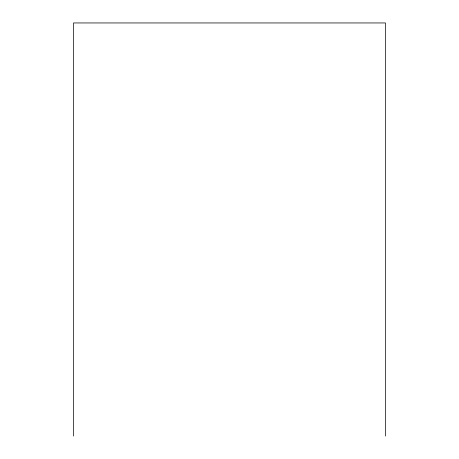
<?xml version="1.0" encoding="UTF-8"?>
<svg xmlns="http://www.w3.org/2000/svg" width="459" height="459" viewBox="0 0 459 459"><rect width="100%" height="100%" fill="white"/><g stroke="black" fill="none" stroke-linecap="round" stroke-linejoin="round"><path stroke-width="0.69" d="M385.497 436.05L385.497 22.95L73.503 22.95L73.503 436.05"/></g></svg>
